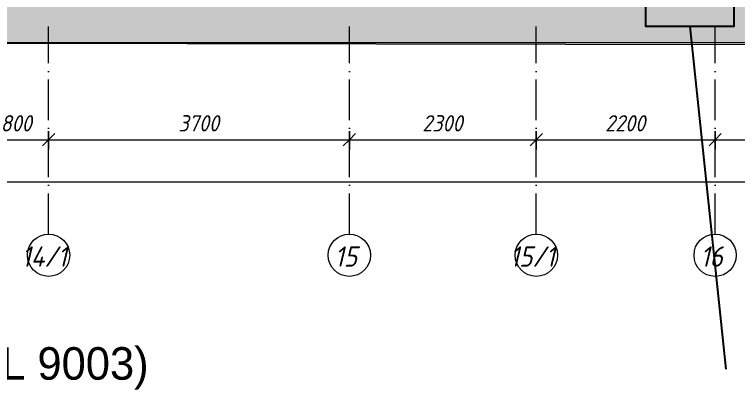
# Model space of a CAD drawing. Header units: millimetres. Extents: x 3914 to 319671, y -18248 to 19136.
# Drawn here: x 87234 to 96129, y -4465 to 146 of the extents above; entities that cross this region are included whole.
import ezdxf

# ---------------------------------------------------------------- set-up
doc = ezdxf.new("R2010")
doc.units = ezdxf.units.MM
doc.linetypes.add('50_200_ШТРИХ_1Т_ш5_п1_п1_', pattern=[700, 500, -100, 0, -100])
for name, color, linetype, lineweight in [('A-ANNO-DIMS', 7, 'Continuous', 9), ('A-ANNO-DIMS-100', 7, 'Continuous', 9), ('A-DETL-THIN', 7, 'Continuous', 9), ('A-WALL', 7, 'Continuous', 5), ('A-WALL-PATT', 7, 'Continuous', 5), ('Оси', 7, 'Continuous', 9), ('Оси-1', 7, '50_200_ШТРИХ_1Т_ш5_п1_п1_', 9)]:
    doc.layers.add(name, color=color, linetype=linetype, lineweight=lineweight)
doc.styles.add('ISOCPEUR_I_2', font='isocpeui.ttf', dxfattribs={"width": 0.9, "height": 250})
doc.styles.add('ISOCPEUR_I_3', font='isocpeui.ttf', dxfattribs={"width": 0.9, "height": 200})
doc.dimstyles.new('ISO-2_0_0_9К_Средний_с_подложкой', dxfattribs={"dimscale": 304.8, "dimtxt": 199.196235, "dimasz": 0.492126, "dimexe": 0.393701, "dimexo": 0, "dimgap": 0.131234, "dimtad": 1, "dimdec": 0, "dimzin": 0, "dimdsep": 46, "dimtxsty": 'ISOCPEUR_I_3', "dimblk1": 'OBLIQUE', "dimblk2": 'OBLIQUE', "dimsah": 1, "dimcen": 0.09, "dimdle": 0.393701, "dimazin": 0, "dimtfac": 1, "dimtdec": 4, "dimtix": 1, "dimtmove": 0, "dimatfit": 3, "dimfxl": 1, "dimtvp": 1, "dimtfill": 1, "dimtolj": 1, "dimtzin": 0, "dimarcsym": 2})

# ---------------------------------------------------------------- blocks, each defined once
blk = doc.blocks.new('Ось сетки - Круг_Ø6_00__ISO-2_5_0_9K_ кружки поменьше-23056867-АР2_ТР1_Фасад 1-___')
at = {"layer": 'Оси'}
blk.add_circle((110, -2813.6), 260, dxfattribs=at)
blk = doc.blocks.new('DIMBLOCK16-АР2_ТР1_Фасад 1-___')
at = {"layer": 'A-ANNO-DIMS-100', "transparency": 16777216}
for p, q in [((86853.7, -1287), (86853.7, -1513.1)), ((86853.7, -1393.1), (86853.7, -1287)), ((87653.7, -1287), (87653.7, -1513.1)), ((87653.7, -1393.1), (87653.7, -1287)), ((86853.7, -1393.1), (87653.7, -1393.1))]:
    blk.add_line(p, q, dxfattribs=at)
at = {"layer": 'A-ANNO-DIMS-100', "lineweight": 20, "transparency": 16777216}
for p, q in [((86853.7, -1393.1), (86928.7, -1318.1)), ((87653.7, -1393.1), (87728.7, -1318.1)), ((86853.7, -1393.1), (86778.7, -1468.1)), ((87653.7, -1393.1), (87578.7, -1468.1))]:
    blk.add_line(p, q, dxfattribs=at)
at = {"layer": 'A-ANNO-DIMS-100', "color": 0, "transparency": 16777216, "insert": (87064, -1091.8), "char_height": 200, "width": 455.087, "attachment_point": 1, "line_spacing_factor": 1.149209, "style": 'ISOCPEUR_I_3', "bg_fill": 3, "box_fill_scale": 1.25, "bg_fill_color": 256, "bg_fill_true_color": 13158600, "bg_fill_transparency": 0}
blk.add_mtext('800', dxfattribs=at)
blk = doc.blocks.new('_Oblique')
at = {"color": 0, "linetype": 'ByBlock', "lineweight": -2}
blk.add_line((-0.5, -0.5), (0.5, 0.5), dxfattribs=at)
blk = doc.blocks.new('DIMBLOCK17-АР2_ТР1_Фасад 1-___')
at = {"layer": 'A-ANNO-DIMS-100', "transparency": 16777216}
for p, q in [((87653.7, -1287), (87653.7, -1513.1)), ((87653.7, -1393.1), (87653.7, -1287)), ((91353.7, -1287), (91353.7, -1513.1)), ((91353.7, -1393.1), (91353.7, -1287)), ((87653.7, -1393.1), (91353.7, -1393.1))]:
    blk.add_line(p, q, dxfattribs=at)
at = {"layer": 'A-ANNO-DIMS-100', "lineweight": 20, "transparency": 16777216}
for p, q in [((87653.7, -1393.1), (87728.7, -1318.1)), ((91353.7, -1393.1), (91428.7, -1318.1)), ((87653.7, -1393.1), (87578.7, -1468.1)), ((91353.7, -1393.1), (91278.7, -1468.1))]:
    blk.add_line(p, q, dxfattribs=at)
at = {"layer": 'A-ANNO-DIMS-100', "color": 0, "transparency": 16777216, "insert": (89250.8, -1091.8), "char_height": 200, "width": 606.782, "attachment_point": 1, "line_spacing_factor": 1.149209, "style": 'ISOCPEUR_I_3', "bg_fill": 3, "box_fill_scale": 1.25, "bg_fill_color": 256, "bg_fill_true_color": 13158600, "bg_fill_transparency": 0}
blk.add_mtext('3700', dxfattribs=at)
blk = doc.blocks.new('DIMBLOCK18-АР2_ТР1_Фасад 1-___')
at = {"layer": 'A-ANNO-DIMS-100', "transparency": 16777216}
for p, q in [((91353.7, -1287), (91353.7, -1513.1)), ((91353.7, -1393.1), (91353.7, -1287)), ((93653.7, -1287), (93653.7, -1513.1)), ((93653.7, -1393.1), (93653.7, -1287)), ((91353.7, -1393.1), (93653.7, -1393.1))]:
    blk.add_line(p, q, dxfattribs=at)
at = {"layer": 'A-ANNO-DIMS-100', "lineweight": 20, "transparency": 16777216}
for p, q in [((91353.7, -1393.1), (91428.7, -1318.1)), ((93653.7, -1393.1), (93728.7, -1318.1)), ((91353.7, -1393.1), (91278.7, -1468.1)), ((93653.7, -1393.1), (93578.7, -1468.1))]:
    blk.add_line(p, q, dxfattribs=at)
at = {"layer": 'A-ANNO-DIMS-100', "color": 0, "transparency": 16777216, "insert": (92250.8, -1091.8), "char_height": 200, "width": 606.782, "attachment_point": 1, "line_spacing_factor": 1.149209, "style": 'ISOCPEUR_I_3', "bg_fill": 3, "box_fill_scale": 1.25, "bg_fill_color": 256, "bg_fill_true_color": 13158600, "bg_fill_transparency": 0}
blk.add_mtext('2300', dxfattribs=at)
blk = doc.blocks.new('DIMBLOCK19-АР2_ТР1_Фасад 1-___')
at = {"layer": 'A-ANNO-DIMS-100', "transparency": 16777216}
for p, q in [((93653.7, -1287), (93653.7, -1513.1)), ((93653.7, -1393.1), (93653.7, -1287)), ((95853.7, -1287), (95853.7, -1513.1)), ((95853.7, -1393.1), (95853.7, -1287)), ((93653.7, -1393.1), (95853.7, -1393.1))]:
    blk.add_line(p, q, dxfattribs=at)
at = {"layer": 'A-ANNO-DIMS-100', "lineweight": 20, "transparency": 16777216}
for p, q in [((93653.7, -1393.1), (93728.7, -1318.1)), ((95853.7, -1393.1), (95928.7, -1318.1)), ((93653.7, -1393.1), (93578.7, -1468.1)), ((95853.7, -1393.1), (95778.7, -1468.1))]:
    blk.add_line(p, q, dxfattribs=at)
at = {"layer": 'A-ANNO-DIMS-100', "color": 0, "transparency": 16777216, "insert": (94500.8, -1091.8), "char_height": 200, "width": 606.782, "attachment_point": 1, "line_spacing_factor": 1.149209, "style": 'ISOCPEUR_I_3', "bg_fill": 3, "box_fill_scale": 1.25, "bg_fill_color": 256, "bg_fill_true_color": 13158600, "bg_fill_transparency": 0}
blk.add_mtext('2200', dxfattribs=at)
blk = doc.blocks.new('DIMBLOCK20-АР2_ТР1_Фасад 1-___')
at = {"layer": 'A-ANNO-DIMS-100', "transparency": 16777216}
for p, q in [((95853.7, -1287), (95853.7, -1513.1)), ((95853.7, -1393.1), (95853.7, -1287)), ((99653.7, -1287), (99653.7, -1513.1)), ((99653.7, -1393.1), (99653.7, -1287)), ((95853.7, -1393.1), (99653.7, -1393.1))]:
    blk.add_line(p, q, dxfattribs=at)
at = {"layer": 'A-ANNO-DIMS-100', "lineweight": 20, "transparency": 16777216}
for p, q in [((95853.7, -1393.1), (95928.7, -1318.1)), ((99653.7, -1393.1), (99728.7, -1318.1)), ((95853.7, -1393.1), (95778.7, -1468.1)), ((99653.7, -1393.1), (99578.7, -1468.1))]:
    blk.add_line(p, q, dxfattribs=at)
at = {"layer": 'A-ANNO-DIMS-100', "color": 0, "transparency": 16777216, "insert": (97500.8, -1091.8), "char_height": 200, "width": 606.782, "attachment_point": 1, "line_spacing_factor": 1.149209, "style": 'ISOCPEUR_I_3', "bg_fill": 3, "box_fill_scale": 1.25, "bg_fill_color": 256, "bg_fill_true_color": 13158600, "bg_fill_transparency": 0}
blk.add_mtext('3800', dxfattribs=at)
blk = doc.blocks.new('DIMBLOCK42-АР2_ТР1_Фасад 1-___')
at = {"layer": 'A-ANNO-DIMS-100', "transparency": 16777216}
for p, q in [((39303.7, -1806.6), (39303.7, -2032.7)), ((39303.7, -1912.7), (39303.7, -1806.6)), ((164203.7, -1806.6), (164203.7, -2032.7)), ((164203.7, -1912.7), (164203.7, -1806.6)), ((39183.7, -1912.7), (164323.7, -1912.7))]:
    blk.add_line(p, q, dxfattribs=at)
at = {"layer": 'A-ANNO-DIMS-100', "lineweight": 20, "transparency": 16777216}
for p, q in [((39303.7, -1912.7), (39378.7, -1837.7)), ((164203.7, -1912.7), (164278.7, -1837.7)), ((39303.7, -1912.7), (39228.7, -1987.7)), ((164203.7, -1912.7), (164128.7, -1987.7))]:
    blk.add_line(p, q, dxfattribs=at)
at = {"layer": 'A-ANNO-DIMS-100', "color": 0, "transparency": 16777216, "insert": (101385.9, -1611.4), "char_height": 200, "width": 882.593, "attachment_point": 1, "line_spacing_factor": 1.149209, "style": 'ISOCPEUR_I_3', "bg_fill": 3, "box_fill_scale": 1.25, "bg_fill_color": 256, "bg_fill_true_color": 13158600, "bg_fill_transparency": 0}
blk.add_mtext('124900', dxfattribs=at)

msp = doc.modelspace()

# ---------------------------------------------------------------- hatches: boundary and pattern name
at = {"layer": 'A-WALL-PATT'}
h = msp.add_hatch(dxfattribs=at)
h.set_pattern_fill('FP_26', color=256, style=0, pattern_type=2)
h.set_pattern_definition([(180, (115143.65, 371), (-2e-14, -154), [125, -137]), (90, (115143.65, 306), (-262, 2e-14), [65, -89]), (180, (115143.65, 306), (-2e-14, -154), [125, -137]), (90, (115155.65, 306), (-262, 2e-14), [65, -89]), (180, (115280.65, 306), (-2e-14, -154), [125, -137]), (180, (115280.65, 371), (-2e-14, -154), [125, -137]), (90, (115024.65, 383), (-262, 2e-14), [65, -89]), (90, (115274.65, 383), (-262, 2e-14), [65, -89]), (0, (115024.65, 383), (0, -154), [250, -12]), (0, (115024.65, 448), (0, -154), [250, -12])])
h.paths.add_polyline_path([(102605.1, -200), (111588.7, -200), (111588.7, 300), (59801.7, 300), (59801.7, 23.8), (59493.7, 23.8), (59493.7, 300), (39083.7, 300), (39083.7, -116.6), (81775.6, -200), (99540.6, -200)], flags=0)
h.paths.add_polyline_path([(114893.7, -200), (114893.7, 300), (113288.7, 300), (113288.7, -200), (114863.2, -200)], flags=0)

# ---------------------------------------------------------------- linework, layer by layer
at = {"color": 1}
msp.add_lwpolyline([(95001, 12320), (96084.7, 12320), (96084.7, 0), (95001, 0)], close=True, dxfattribs=at)
at = {"layer": 'A-DETL-THIN'}
msp.add_line((115068.1, -265.1), (35943.7, -110.4), dxfattribs=at)
at = {"layer": 'A-WALL'}
msp.add_line((81775.6, -200), (111588.7, -200), dxfattribs=at)
at = {"layer": 'Оси-1'}
for p, q in [((87653.7, -2553.6), (87653.7, 0)), ((91353.7, -2553.6), (91353.7, 0)), ((93653.7, -2553.6), (93653.7, 0)), ((95853.7, -2553.6), (95853.7, 0))]:
    msp.add_line(p, q, dxfattribs=at)

# ---------------------------------------------------------------- block references
at = {"layer": 'Оси'}
for p in [(87543.7, 0), (91243.7, 0), (93543.7, 0), (95743.7, 0)]:
    msp.add_blockref('Ось сетки - Круг_Ø6_00__ISO-2_5_0_9K_ кружки поменьше-23056867-АР2_ТР1_Фасад 1-___', p, dxfattribs=at)

# ---------------------------------------------------------------- texts
at = {"color": 1, "insert": (79625.9, -3944), "char_height": 400, "attachment_point": 1}
msp.add_mtext_dynamic_manual_height_columns('показать дефшов (металл RAL 9003)', width=24683, gutter_width=1, heights=[0], dxfattribs=at)
at = {"layer": 'Оси', "char_height": 250, "attachment_point": 1, "style": 'ISOCPEUR_I_2'}
for s, insert, width in [('14/1', (87320.5, -2704.8), 714.304), ('15', (91172.6, -2704.8), 346.329), ('15/1', (93329.5, -2704.8), 692.658), ('16', (95672.6, -2704.8), 346.329)]:
    msp.add_mtext(s, dxfattribs=dict(at, insert=insert, width=width))

# ---------------------------------------------------------------- next in the draw order: dimensions: what is measured, and where the dimension line sits
at = {"layer": 'A-ANNO-DIMS'}
for base, p1, p2, override, picture, middle in [((87653.7, -1393.1), (86853.7, -1287), (87653.7, -1287), {"dimpost": '<>', "dimfxl": 800}, 'DIMBLOCK16-АР2_ТР1_Фасад 1-___', (87253.7, -1253.1)), ((164203.7, -1912.7), (39303.7, -1806.6), (164203.7, -1806.6), {"dimpost": '<>', "dimfxl": 124899.999966}, 'DIMBLOCK42-АР2_ТР1_Фасад 1-___', (101753.7, -1772.7))]:
    dim = msp.add_linear_dim(base=base, p1=p1, p2=p2, dimstyle='ISO-2_0_0_9К_Средний_с_подложкой', override=override, dxfattribs=at)
    dim.commit()
    dim.dimension.update_dxf_attribs({"geometry": picture, "text_midpoint": middle})

# ---------------------------------------------------------------- next in the draw order: dimensions: what is measured, and where the dimension line sits
dim = msp.add_linear_dim(base=(91353.7, -1393.1), p1=(87653.7, -1287), p2=(91353.7, -1287), dimstyle='ISO-2_0_0_9К_Средний_с_подложкой', override={"dimpost": '<>', "dimfxl": 3700}, dxfattribs=at)
dim.commit()
dim.dimension.update_dxf_attribs({"geometry": 'DIMBLOCK17-АР2_ТР1_Фасад 1-___', "text_midpoint": (89503.7, -1251.8)})

# ---------------------------------------------------------------- next in the draw order: dimensions: what is measured, and where the dimension line sits
dim = msp.add_linear_dim(base=(93653.7, -1393.1), p1=(91353.7, -1287), p2=(93653.7, -1287), dimstyle='ISO-2_0_0_9К_Средний_с_подложкой', override={"dimpost": '<>', "dimfxl": 2300}, dxfattribs=at)
dim.commit()
dim.dimension.update_dxf_attribs({"geometry": 'DIMBLOCK18-АР2_ТР1_Фасад 1-___', "text_midpoint": (92503.7, -1253.1)})

# ---------------------------------------------------------------- next in the draw order: dimensions: what is measured, and where the dimension line sits
dim = msp.add_linear_dim(base=(95853.7, -1393.1), p1=(93653.7, -1287), p2=(95853.7, -1287), dimstyle='ISO-2_0_0_9К_Средний_с_подложкой', override={"dimpost": '<>', "dimfxl": 2200}, dxfattribs=at)
dim.commit()
dim.dimension.update_dxf_attribs({"geometry": 'DIMBLOCK19-АР2_ТР1_Фасад 1-___', "text_midpoint": (94753.7, -1253.1)})

# ---------------------------------------------------------------- next in the draw order: dimensions: what is measured, and where the dimension line sits
dim = msp.add_linear_dim(base=(99653.7, -1393.1), p1=(95853.7, -1287), p2=(99653.7, -1287), dimstyle='ISO-2_0_0_9К_Средний_с_подложкой', override={"dimpost": '<>', "dimfxl": 3800}, dxfattribs=at)
dim.commit()
dim.dimension.update_dxf_attribs({"geometry": 'DIMBLOCK20-АР2_ТР1_Фасад 1-___', "text_midpoint": (97753.7, -1253.1)})

# ---------------------------------------------------------------- next in the draw order: linework, layer by layer
at = {"color": 1}
msp.add_line((95542.8, 0), (95984, -4216), dxfattribs=at)

doc.saveas('drawing.dxf')
